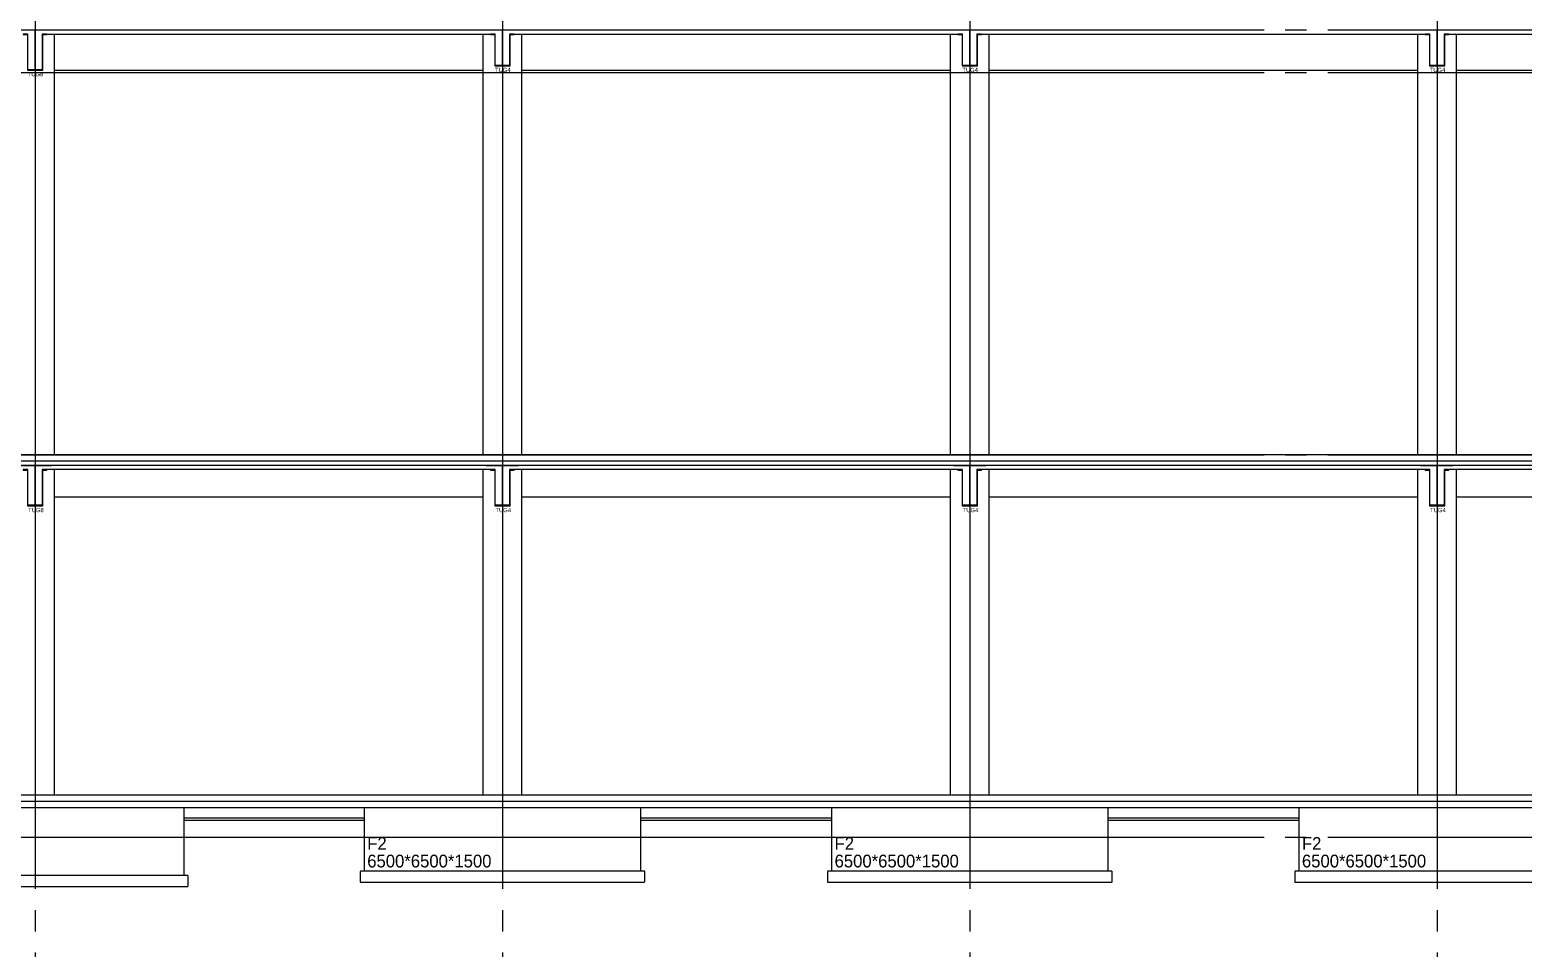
# Model space of a CAD drawing. Extents: x 152195838 to 323921156, y 365159662 to 730681027.
# Drawn here: x 160273384 to 160308532, y 365190452 to 365212063 of the extents above; entities that cross this region are included whole.
import ezdxf
from ezdxf.enums import TextEntityAlignment as Align

# ---------------------------------------------------------------- set-up
doc = ezdxf.new("R2010")
doc.units = 0
doc.header["$MEASUREMENT"] = 0
doc.linetypes.add('CEN', pattern=[63, 60, -1, 1, -1])
doc.linetypes.add('HIDDENX2', pattern=[0.75, 0.5, -0.25])
doc.layers.get('Defpoints').update_dxf_attribs({"linetype": 'CONTINUOUS'})
for name, color, linetype in [('4A.TEC CEN', 1, 'CEN'), ('4A.TEC 단열재', 252, 'CONTINUOUS'), ('4A.TEC 마감선 1', 6, 'CONTINUOUS'), ('4A.TEC 벽체 1', 2, 'CONTINUOUS'), ('ELE', 4, 'CONTINUOUS'), ('k-BESTO', 4, 'CONTINUOUS'), ('text', 3, 'CONTINUOUS'), ('㈜SE&C 기둥', 2, 'CONTINUOUS'), ('㈜SE&C 벽체 1', 2, 'CONTINUOUS'), ('㈜SE&C 벽체 4', 7, 'CONTINUOUS')]:
    doc.layers.add(name, color=color, linetype=linetype)
doc.layers.add('DEFPOINT', color=135, linetype='CONTINUOUS', plot=False)
doc.styles.add('돋움', font='')
doc.styles.get('돋움').set_extended_font_data('돋움')

# ---------------------------------------------------------------- blocks, each defined once
blk = doc.blocks.new('A$Cc40f49f7')
at = {"layer": 'Defpoints'}
for p, q in [((0, 1175), (760, 1175)), ((380, 225), (380, 1175))]:
    blk.add_line(p, q, dxfattribs=at)
at = {"layer": 'k-BESTO'}
for p, q in [((100, 1075), (100, 1065)), ((210, 1075), (100, 1075)), ((100, 1075), (100, 1075)), ((100, 1065), (200, 1065)), ((200, 1065), (200, 225)), ((210, 235), (210, 1075)), ((660, 1075), (550, 1075)), ((550, 1075), (550, 235)), ((560, 225), (560, 1065)), ((560, 1065), (660, 1065)), ((660, 1065), (660, 1075)), ((200, 225), (560, 225)), ((550, 235), (210, 235))]:
    blk.add_line(p, q, dxfattribs=at)
at = {"layer": 'DEFPOINT', "linetype": 'ByBlock', "style": '돋움'}
blk.add_text('TUG4', height=100, dxfattribs=at).set_placement((215, 124), align=Align.MIDDLE_LEFT)
blk = doc.blocks.new('A$Cf60f2c28')
at = {"layer": 'Defpoints'}
for p, q in [((0, 1125), (760, 1125)), ((380, 175), (380, 1125))]:
    blk.add_line(p, q, dxfattribs=at)
at = {"layer": 'k-BESTO'}
for p, q in [((100, 1025), (100, 1015)), ((210, 1025), (100, 1025)), ((100, 1025), (100, 1025)), ((100, 1015), (200, 1015)), ((200, 1015), (200, 175)), ((210, 185), (210, 1025)), ((660, 1025), (550, 1025)), ((550, 1025), (550, 185)), ((560, 175), (560, 1015)), ((560, 1015), (660, 1015)), ((660, 1015), (660, 1025)), ((200, 175), (560, 175)), ((550, 185), (210, 185))]:
    blk.add_line(p, q, dxfattribs=at)
at = {"layer": 'DEFPOINT', "linetype": 'ByBlock', "style": '돋움'}
blk.add_text('TUG8', height=100, dxfattribs=at).set_placement((215, 74), align=Align.MIDDLE_LEFT)
blk = doc.blocks.new('zw$280B')
at = {"layer": '4A.TEC 단열재'}
blk.add_line((111800, 7850, -1667), (250, 7850, -1667), dxfattribs=at)
at = {"layer": '4A.TEC 마감선 1'}
blk.add_line((111800, 8000, -1667), (250, 8000, -1667), dxfattribs=at)
at = {"layer": '㈜SE&C 기둥', "color": 8, "ltscale": 0.5, "elevation": -1667}
for points in [[(13950, 7650), (13950, 0)], [(24050, 0), (24050, 7650)], [(24950, 7650), (24950, 0)], [(35050, 0), (35050, 7650)], [(35950, 7650), (35950, 0)], [(46050, 0), (46050, 7650)], [(46950, 7650), (46950, 0)]]:
    blk.add_lwpolyline(points, dxfattribs=at)
at = {"layer": '㈜SE&C 벽체 1'}
for p, q in [((112200, 7750, -1667), (50, 7750, -1667)), ((24330, 7650, -1667), (13670, 7650, -1667)), ((35330, 7650, -1667), (24670, 7650, -1667)), ((46330, 7650, -1667), (35670, 7650, -1667)), ((57330, 7650, -1667), (46670, 7650, -1667))]:
    blk.add_line(p, q, dxfattribs=at)
at = {"layer": '㈜SE&C 벽체 4'}
for p, q in [((24050, 7000, -1667), (13950, 7000, -1667)), ((35050, 7000, -1667), (24950, 7000, -1667)), ((46050, 7000, -1667), (35950, 7000, -1667)), ((57050, 7000, -1667), (46950, 7000, -1667))]:
    blk.add_line(p, q, dxfattribs=at)
at = {"layer": 'ELE'}
for name, p in [('A$Cf60f2c28', (13120, 6625, -1667)), ('A$Cc40f49f7', (24120, 6575, -1667)), ('A$Cc40f49f7', (35120, 6575, -1667)), ('A$Cc40f49f7', (46120, 6575, -1667))]:
    blk.add_blockref(name, p, dxfattribs=at)
blk = doc.blocks.new('A$C9989e60b')
at = {"layer": 'Defpoints'}
for p, q in [((0, 1014), (760, 1014)), ((380, 164), (380, 1014))]:
    blk.add_line(p, q, dxfattribs=at)
at = {"layer": 'k-BESTO'}
for p, q in [((100, 914), (100, 904)), ((210, 914), (100, 914)), ((100, 914), (100, 914)), ((100, 904), (200, 904)), ((200, 904), (200, 164)), ((210, 174), (210, 914)), ((660, 914), (550, 914)), ((550, 914), (550, 174)), ((560, 164), (560, 904)), ((560, 904), (660, 904)), ((660, 904), (660, 914)), ((200, 164), (560, 164)), ((550, 174), (210, 174))]:
    blk.add_line(p, q, dxfattribs=at)
at = {"layer": 'DEFPOINT', "linetype": 'ByBlock', "style": '돋움'}
blk.add_text('TUG4', height=100, dxfattribs=at).set_placement((206, 73), align=Align.MIDDLE_LEFT)
blk = doc.blocks.new('A$C30238f66')
at = {"layer": 'Defpoints'}
for p, q in [((0, 1114), (760, 1114)), ((380, 164), (380, 1114))]:
    blk.add_line(p, q, dxfattribs=at)
at = {"layer": 'k-BESTO'}
for p, q in [((100, 1014), (100, 1004)), ((210, 1014), (100, 1014)), ((100, 1014), (100, 1014)), ((100, 1004), (200, 1004)), ((200, 1004), (200, 164)), ((210, 174), (210, 1014)), ((660, 1014), (550, 1014)), ((550, 1014), (550, 174)), ((560, 164), (560, 1004)), ((560, 1004), (660, 1004)), ((660, 1004), (660, 1014)), ((200, 164), (560, 164)), ((550, 174), (210, 174))]:
    blk.add_line(p, q, dxfattribs=at)
at = {"layer": 'DEFPOINT', "linetype": 'ByBlock', "style": '돋움'}
blk.add_text('TUG8', height=100, dxfattribs=at).set_placement((206, 73), align=Align.MIDDLE_LEFT)
blk = doc.blocks.new('zw$1B78')
at = {"layer": '㈜SE&C 기둥', "color": 8, "ltscale": 0.5, "elevation": -1667}
for points in [[(13950, 9900), (13950, 0)], [(24050, 0), (24050, 9900)], [(24950, 9900), (24950, 0)], [(35050, 0), (35050, 9900)], [(35950, 9900), (35950, 0)], [(46050, 0), (46050, 9900)], [(46950, 9900), (46950, 0)]]:
    blk.add_lwpolyline(points, dxfattribs=at)
at = {"layer": '㈜SE&C 벽체 1'}
for p, q in [((13670, 9900, -1667), (24330, 9900, -1667)), ((24670, 9900, -1667), (35330, 9900, -1667)), ((35670, 9900, -1667), (46330, 9900, -1667)), ((46670, 9900, -1667), (57330, 9900, -1667))]:
    blk.add_line(p, q, dxfattribs=at)
at = {"layer": '㈜SE&C 벽체 4'}
for p, q in [((13950, 9050, -1667), (24050, 9050, -1667)), ((24950, 9050, -1667), (35050, 9050, -1667)), ((35950, 9050, -1667), (46050, 9050, -1667)), ((46950, 9050, -1667), (57050, 9050, -1667))]:
    blk.add_line(p, q, dxfattribs=at)
at = {"layer": 'ELE'}
for name, p in [('A$C30238f66', (13120, 8886, -1667)), ('A$C9989e60b', (24120, 8986, -1667)), ('A$C9989e60b', (35120, 8986, -1667)), ('A$C9989e60b', (46120, 8986, -1667))]:
    blk.add_blockref(name, p, dxfattribs=at)
blk = doc.blocks.new('A$C81c9b9fe')
at = {"layer": '㈜SE&C 벽체 4', "linetype": 'HIDDENX2', "flags": 128}
for points in [[(6950, 2260), (6950, 760), (450, 760), (450, 2260), (6950, 2260)], [(450, 760), (350, 760), (350, 500), (7050, 500), (7050, 760), (6950, 760)]]:
    blk.add_lwpolyline(points, dxfattribs=at)
at = {"layer": 'DEFPOINT', "linetype": 'ByBlock', "style": '돋움'}
for s, p in [('F2', (518, 1412)), ('6500*6500*1500', (518, 998))]:
    blk.add_text(s, height=300, dxfattribs=at).set_placement(p, align=Align.MIDDLE_LEFT)
blk = doc.blocks.new('zw$F2B6')
at = {"layer": '㈜SE&C 벽체 4', "linetype": 'HIDDENX2', "flags": 128}
for points in [[(7100, 1860), (7100, 260), (100, 260), (100, 1860), (7100, 1860)], [(100, 260), (0, 260), (0, 0), (7200, 0), (7200, 260), (7100, 260)]]:
    blk.add_lwpolyline(points, dxfattribs=at)
at = {"layer": 'DEFPOINT', "linetype": 'ByBlock', "style": '돋움'}
for s, p in [('F1', (168, 912)), ('7000*7000*1600', (168, 498))]:
    blk.add_text(s, height=300, dxfattribs=at).set_placement(p, align=Align.MIDDLE_LEFT)

msp = doc.modelspace()

# ---------------------------------------------------------------- linework, layer by layer
at = {"layer": '4A.TEC CEN', "color": 8, "ltscale": 500}
for p, q in [((160209434.12, 365212063.33), (160440798.99, 365212063.33)), ((160209434.12, 365211063.33), (160440798.99, 365211063.33)), ((160209434.12, 365202063.33), (160440798.99, 365202063.33)), ((160209434.12, 365194063.33), (160440798.99, 365194063.33)), ((160209434.12, 365193063.33), (160440798.99, 365193063.33))]:
    msp.add_line(p, q, dxfattribs=at)
at = {"layer": '4A.TEC CEN', "color": 8, "ltscale": 500, "flags": 128}
for points in [[(160273506.95, 365253346.04), (160273506.95, 365183761.87)], [(160284506.95, 365253346.04), (160284506.95, 365183761.87)], [(160295506.95, 365253346.04), (160295506.95, 365183761.87)], [(160306506.95, 365253346.04), (160306506.95, 365183761.87)]]:
    msp.add_lwpolyline(points, dxfattribs=at)
at = {"layer": '4A.TEC 단열재'}
msp.add_lwpolyline([(160260106.95, 365193913.33), (160349806.95, 365193913.33)], dxfattribs=at)
at = {"layer": '4A.TEC 마감선 1'}
msp.add_lwpolyline([(160260106.95, 365194063.33), (160349806.95, 365194063.33)], dxfattribs=at)
at = {"layer": '4A.TEC 벽체 1'}
msp.add_lwpolyline([(160260106.95, 365193763.33), (160350206.95, 365193763.33)], dxfattribs=at)
at = {"layer": '㈜SE&C 벽체 1'}
for p, q in [((160281256.95, 365193513.33), (160277006.95, 365193513.33)), ((160292256.95, 365193513.33), (160287756.95, 365193513.33)), ((160303256.95, 365193513.33), (160298756.95, 365193513.33))]:
    msp.add_line(p, q, dxfattribs=at)
at = {"layer": '㈜SE&C 벽체 4'}
for p, q in [((160281256.95, 365193453.33), (160277006.95, 365193453.33)), ((160292256.95, 365193453.33), (160287756.95, 365193453.33)), ((160303256.95, 365193453.33), (160298756.95, 365193453.33))]:
    msp.add_line(p, q, dxfattribs=at)

# ---------------------------------------------------------------- block references
at = {"layer": 'ELE'}
for name, p in [('zw$F2B6', (160269906.95, 365191903.33)), ('A$C81c9b9fe', (160280806.94, 365191503.33)), ('A$C81c9b9fe', (160291806.94, 365191503.33)), ('A$C81c9b9fe', (160302806.94, 365191503.33))]:
    msp.add_blockref(name, p, dxfattribs=at)
at = {"layer": 'text'}
for name, p in [('zw$1B78', (160260006.95, 365202063.33, 1666.67)), ('zw$280B', (160260006.95, 365194063.33, 1666.67))]:
    msp.add_blockref(name, p, dxfattribs=at)

doc.saveas('drawing.dxf')
